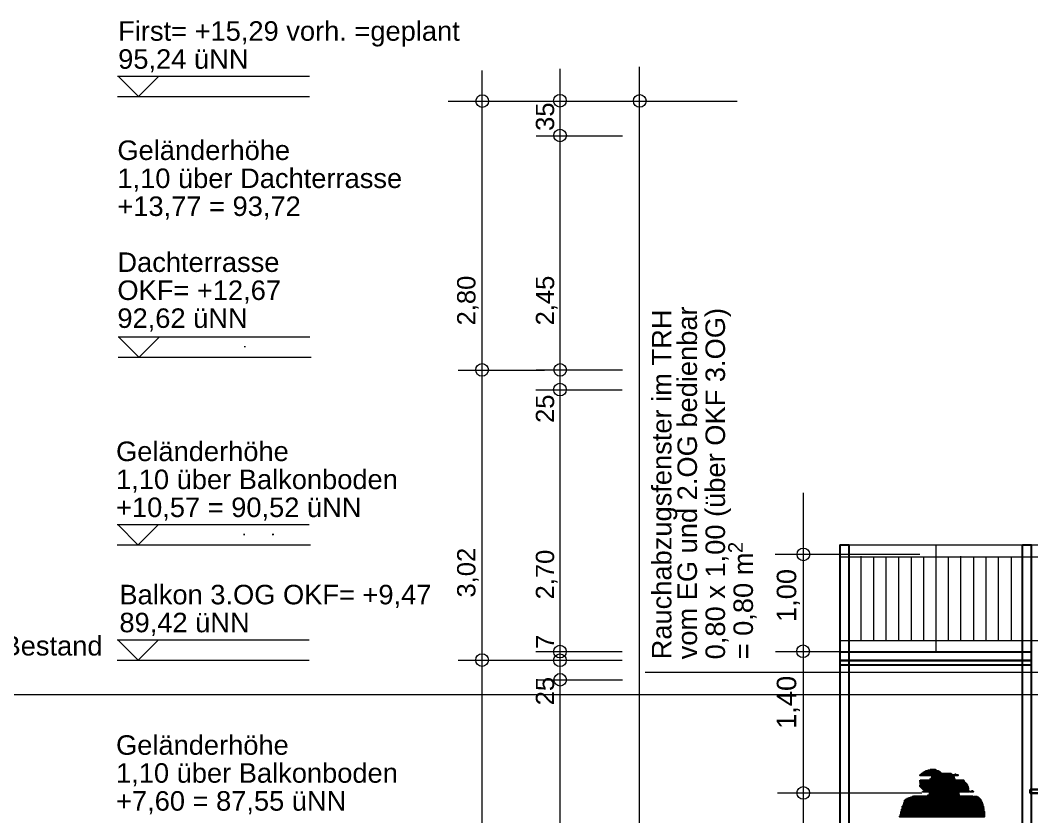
# Model space of a CAD drawing. Header units: millimetres. Extents: x 7 to 41668, y 3977 to 28530.
# Drawn here: x 8290 to 18826, y 16451 to 24748 of the extents above; entities that cross this region are included whole.
import ezdxf

# ---------------------------------------------------------------- set-up
doc = ezdxf.new("R2010")
doc.units = ezdxf.units.MM
doc.header["$LTSCALE"] = 50
for name, color, linetype in [('00_Wand_Bestand', 7, 'Continuous'), ('05_Linien_stark', 7, 'Continuous'), ('06_Linien_fein', 3, 'Continuous'), ('07_Bemassung', 6, 'Continuous'), ('10_Text', 7, 'Continuous')]:
    doc.layers.add(name, color=color, linetype=linetype)
doc.styles.add('PLAN', font='arial.ttf')

msp = doc.modelspace()

# ---------------------------------------------------------------- hatches: boundary and pattern name
at = {"layer": '00_Wand_Bestand'}
for points in [[(17678, 16900), (17883, 16900), (17883, 16894), (17678, 16894)], [(17684, 16906), (17876, 16906), (17876, 16900), (17684, 16900)], [(17691, 16913), (17876, 16913), (17876, 16906), (17691, 16906)], [(17703, 16919), (17870, 16919), (17870, 16913), (17703, 16913)], [(17716, 16925), (17857, 16925), (17857, 16919), (17716, 16919)], [(17723, 16931), (17851, 16931), (17851, 16925), (17723, 16925)], [(17742, 16937), (17832, 16937), (17832, 16931), (17742, 16931)], [(17665, 16833), (18114, 16833), (18114, 16827), (17665, 16827)], [(17665, 16827), (18120, 16827), (18120, 16820), (17665, 16820)], [(17665, 16808), (18133, 16808), (18133, 16802), (17665, 16802)], [(17665, 16783), (18152, 16783), (18152, 16777), (17665, 16777)], [(17665, 16777), (18152, 16777), (18152, 16771), (17665, 16771)], [(17665, 16771), (18152, 16771), (18152, 16765), (17665, 16765)], [(17671, 16802), (18139, 16802), (18139, 16796), (17671, 16796)], [(17671, 16790), (18146, 16790), (18146, 16783), (17671, 16783)], [(17671, 16765), (18159, 16765), (18159, 16759), (17671, 16759)], [(17678, 16796), (18146, 16796), (18146, 16790), (17678, 16790)], [(17678, 16759), (18159, 16759), (18159, 16753), (17678, 16753)], [(17684, 16753), (18165, 16753), (18165, 16747), (17684, 16747)], [(17543, 16648), (18274, 16648), (18274, 16642), (17543, 16642)], [(17562, 16654), (18268, 16654), (18268, 16648), (17562, 16648)], [(17594, 16667), (18210, 16667), (18210, 16661), (17594, 16661)], [(17691, 16747), (18165, 16747), (18165, 16740), (17691, 16740)], [(17691, 16716), (17876, 16716), (17876, 16710), (17691, 16710)], [(17697, 16740), (18165, 16740), (18165, 16734), (17697, 16734)], [(17697, 16722), (17876, 16722), (17876, 16716), (17697, 16716)], [(17889, 16722), (18171, 16722), (18171, 16716), (17889, 16716)], [(17896, 16716), (18171, 16716), (18171, 16710), (17896, 16710)], [(18184, 16716), (18216, 16716), (18216, 16710), (18184, 16710)], [(18197, 16722), (18210, 16722), (18210, 16716), (18197, 16716)], [(17479, 16562), (18319, 16562), (18319, 16556), (17479, 16556)], [(17479, 16556), (18319, 16556), (18319, 16550), (17479, 16550)], [(17479, 16544), (18325, 16544), (18325, 16538), (17479, 16538)], [(17485, 16568), (18313, 16568), (18313, 16562), (17485, 16562)], [(17485, 16550), (18319, 16550), (18319, 16544), (17485, 16544)], [(17492, 16581), (18312, 16581), (18312, 16574), (17492, 16574)], [(17492, 16574), (18312, 16574), (18312, 16568), (17492, 16568)], [(17498, 16599), (18306, 16599), (18306, 16593), (17498, 16593)], [(17498, 16593), (18306, 16593), (18306, 16587), (17498, 16587)], [(17498, 16587), (18312, 16587), (18312, 16581), (17498, 16581)], [(17505, 16624), (18293, 16624), (18293, 16617), (17505, 16617)], [(17505, 16617), (18300, 16617), (18300, 16611), (17505, 16611)], [(17505, 16611), (18300, 16611), (18300, 16605), (17505, 16605)], [(17505, 16605), (18306, 16605), (18306, 16599), (17505, 16599)], [(17511, 16630), (18293, 16630), (18293, 16624), (17511, 16624)], [(17517, 16636), (18287, 16636), (18287, 16630), (17517, 16630)], [(17524, 16642), (18280, 16642), (18280, 16636), (17524, 16636)], [(17453, 16458), (18332, 16458), (18332, 16451), (17453, 16451)], [(17460, 16476), (18332, 16476), (18332, 16470), (17460, 16470)], [(17460, 16470), (18332, 16470), (18332, 16464), (17460, 16464)], [(17460, 16464), (18332, 16464), (18332, 16458), (17460, 16458)], [(17466, 16507), (18332, 16507), (18332, 16501), (17466, 16501)], [(17466, 16501), (18332, 16501), (18332, 16495), (17466, 16495)], [(17466, 16495), (18332, 16495), (18332, 16488), (17466, 16488)], [(17466, 16488), (18332, 16488), (18332, 16482), (17466, 16482)], [(17466, 16482), (18332, 16482), (18332, 16476), (17466, 16476)], [(17472, 16531), (18325, 16531), (18325, 16525), (17472, 16525)], [(17472, 16525), (18325, 16525), (18325, 16519), (17472, 16519)], [(17472, 16519), (18325, 16519), (18325, 16513), (17472, 16513)], [(17472, 16513), (18325, 16513), (18325, 16507), (17472, 16507)], [(17479, 16538), (18319, 16538), (18319, 16531), (17479, 16531)]]:
    msp.add_hatch(color=7, dxfattribs=at).paths.add_polyline_path(points)
at = {"layer": '07_Bemassung'}
msp.add_hatch(color=7, dxfattribs=at).paths.add_polyline_path([(17767, 16943), (17819, 16943), (17819, 16937), (17767, 16937)])

# ---------------------------------------------------------------- linework, layer by layer
at = {"layer": '00_Wand_Bestand'}
for points in [[(17678, 16900), (17883, 16900), (17883, 16894), (17678, 16894)], [(17684, 16906), (17876, 16906), (17876, 16900), (17684, 16900)], [(17691, 16913), (17876, 16913), (17876, 16906), (17691, 16906)], [(17703, 16919), (17870, 16919), (17870, 16913), (17703, 16913)], [(17716, 16925), (17857, 16925), (17857, 16919), (17716, 16919)], [(17723, 16931), (17851, 16931), (17851, 16925), (17723, 16925)], [(17742, 16937), (17832, 16937), (17832, 16931), (17742, 16931)], [(17665, 16833), (18114, 16833), (18114, 16827), (17665, 16827)], [(17665, 16827), (18120, 16827), (18120, 16820), (17665, 16820)], [(17665, 16808), (18133, 16808), (18133, 16802), (17665, 16802)], [(17665, 16783), (18152, 16783), (18152, 16777), (17665, 16777)], [(17665, 16777), (18152, 16777), (18152, 16771), (17665, 16771)], [(17665, 16771), (18152, 16771), (18152, 16765), (17665, 16765)], [(17671, 16802), (18139, 16802), (18139, 16796), (17671, 16796)], [(17671, 16790), (18146, 16790), (18146, 16783), (17671, 16783)], [(17671, 16765), (18159, 16765), (18159, 16759), (17671, 16759)], [(17678, 16796), (18146, 16796), (18146, 16790), (17678, 16790)], [(17678, 16759), (18159, 16759), (18159, 16753), (17678, 16753)], [(17684, 16753), (18165, 16753), (18165, 16747), (17684, 16747)], [(17543, 16648), (18274, 16648), (18274, 16642), (17543, 16642)], [(17562, 16654), (18268, 16654), (18268, 16648), (17562, 16648)], [(17594, 16667), (18210, 16667), (18210, 16661), (17594, 16661)], [(17691, 16747), (18165, 16747), (18165, 16740), (17691, 16740)], [(17691, 16716), (17876, 16716), (17876, 16710), (17691, 16710)], [(17697, 16740), (18165, 16740), (18165, 16734), (17697, 16734)], [(17697, 16722), (17876, 16722), (17876, 16716), (17697, 16716)], [(17889, 16722), (18171, 16722), (18171, 16716), (17889, 16716)], [(17896, 16716), (18171, 16716), (18171, 16710), (17896, 16710)], [(18184, 16716), (18216, 16716), (18216, 16710), (18184, 16710)], [(18197, 16722), (18210, 16722), (18210, 16716), (18197, 16716)], [(17479, 16562), (18319, 16562), (18319, 16556), (17479, 16556)], [(17479, 16556), (18319, 16556), (18319, 16550), (17479, 16550)], [(17479, 16544), (18325, 16544), (18325, 16538), (17479, 16538)], [(17485, 16568), (18313, 16568), (18313, 16562), (17485, 16562)], [(17485, 16550), (18319, 16550), (18319, 16544), (17485, 16544)], [(17492, 16581), (18312, 16581), (18312, 16574), (17492, 16574)], [(17492, 16574), (18312, 16574), (18312, 16568), (17492, 16568)], [(17498, 16599), (18306, 16599), (18306, 16593), (17498, 16593)], [(17498, 16593), (18306, 16593), (18306, 16587), (17498, 16587)], [(17498, 16587), (18312, 16587), (18312, 16581), (17498, 16581)], [(17505, 16624), (18293, 16624), (18293, 16617), (17505, 16617)], [(17505, 16617), (18300, 16617), (18300, 16611), (17505, 16611)], [(17505, 16611), (18300, 16611), (18300, 16605), (17505, 16605)], [(17505, 16605), (18306, 16605), (18306, 16599), (17505, 16599)], [(17511, 16630), (18293, 16630), (18293, 16624), (17511, 16624)], [(17517, 16636), (18287, 16636), (18287, 16630), (17517, 16630)], [(17524, 16642), (18280, 16642), (18280, 16636), (17524, 16636)], [(17453, 16458), (18332, 16458), (18332, 16451), (17453, 16451)], [(17460, 16476), (18332, 16476), (18332, 16470), (17460, 16470)], [(17460, 16470), (18332, 16470), (18332, 16464), (17460, 16464)], [(17460, 16464), (18332, 16464), (18332, 16458), (17460, 16458)], [(17466, 16507), (18332, 16507), (18332, 16501), (17466, 16501)], [(17466, 16501), (18332, 16501), (18332, 16495), (17466, 16495)], [(17466, 16495), (18332, 16495), (18332, 16488), (17466, 16488)], [(17466, 16488), (18332, 16488), (18332, 16482), (17466, 16482)], [(17466, 16482), (18332, 16482), (18332, 16476), (17466, 16476)], [(17472, 16531), (18325, 16531), (18325, 16525), (17472, 16525)], [(17472, 16525), (18325, 16525), (18325, 16519), (17472, 16519)], [(17472, 16519), (18325, 16519), (18325, 16513), (17472, 16513)], [(17472, 16513), (18325, 16513), (18325, 16507), (17472, 16507)], [(17479, 16538), (18319, 16538), (18319, 16531), (17479, 16531)]]:
    msp.add_lwpolyline(points, close=True, dxfattribs=at)
at = {"layer": '05_Linien_stark', "lineweight": 15}
for p, q in [((9304, 24164), (11302, 24164)), ((9522, 23952), (9309, 24165)), ((9522, 23953), (9731, 24162)), ((9303, 23952), (11302, 23952)), ((13663, 23545), (14562, 23545)), ((9309, 21449), (11308, 21449)), ((9527, 21237), (9314, 21450)), ((9528, 21238), (9736, 21447)), ((10636, 21345), (10623, 21345)), ((10637, 21345), (10623, 21345)), ((10638, 21345), (10624, 21345)), ((9309, 21237), (11321, 21237)), ((12850, 21104), (13749, 21104)), ((13664, 21105), (14563, 21105)), ((13661, 20899), (14560, 20899)), ((9301, 19494), (11300, 19494)), ((9519, 19281), (9306, 19495)), ((9520, 19283), (9728, 19491)), ((10628, 19390), (10614, 19390)), ((10629, 19389), (10615, 19389)), ((10630, 19390), (10616, 19390)), ((10928, 19390), (10914, 19390)), ((10929, 19389), (10915, 19389)), ((10930, 19390), (10916, 19390)), ((9300, 19282), (11313, 19282)), ((16824, 19282), (19000, 19282)), ((17826, 19288), (17826, 18178)), ((17660, 19183), (16155, 19183)), ((16833, 19158), (18999, 19158)), ((17045, 19164), (17045, 18283)), ((17179, 19163), (17179, 18282)), ((17306, 19163), (17306, 18281)), ((17437, 19163), (17437, 18281)), ((17570, 19161), (17570, 18280)), ((17698, 19161), (17698, 18280)), ((17955, 19163), (17955, 18282)), ((18085, 19164), (18085, 18283)), ((18219, 19163), (18219, 18282)), ((18346, 19163), (18346, 18282)), ((18476, 19163), (18476, 18281)), ((18610, 19162), (18610, 18280)), ((18727, 19160), (18727, 18278)), ((9301, 18295), (11300, 18295)), ((9519, 18082), (9306, 18295)), ((9520, 18083), (9728, 18292)), ((16826, 18286), (18996, 18286)), ((13661, 18172), (14560, 18172)), ((17662, 18169), (16157, 18169)), ((9300, 18082), (11299, 18082)), ((12850, 18082), (13750, 18082)), ((13658, 18082), (14558, 18082)), ((13663, 17877), (14563, 17877)), ((5333, 17725), (19621, 17725)), ((17682, 16699), (16177, 16699))]:
    msp.add_line(p, q, dxfattribs=at)
at = {"layer": '05_Linien_stark', "lineweight": 25}
for points in [[(16832, 19283), (16919, 19283), (16919, 12190), (16832, 12190)], [(18729, 19282), (18820, 19282), (18820, 12196), (18729, 12196)], [(16832, 18171), (18819, 18171), (18819, 18080), (16832, 18080)], [(16831, 18080), (18819, 18080), (18819, 18032), (16831, 18032)]]:
    msp.add_lwpolyline(points, close=True, dxfattribs=at)
at = {"layer": '05_Linien_stark', "lineweight": 211}
for points in [[(17806, 16870), (17992, 16870), (17992, 16863), (17806, 16863)], [(17806, 16863), (17995, 16863), (17995, 16857), (17806, 16857)], [(17809, 16876), (17985, 16876), (17985, 16870), (17809, 16870)], [(17812, 16882), (17979, 16882), (17979, 16876), (17812, 16876)], [(17780, 16820), (18008, 16820), (18008, 16814), (17780, 16814)], [(17780, 16814), (18008, 16814), (18008, 16808), (17780, 16808)], [(17787, 16851), (17998, 16851), (17998, 16845), (17787, 16845)], [(17787, 16845), (18001, 16845), (18001, 16839), (17787, 16839)], [(17787, 16839), (18005, 16839), (18005, 16833), (17787, 16833)], [(17800, 16857), (17998, 16857), (17998, 16851), (17800, 16851)], [(17755, 16673), (18050, 16673), (18050, 16667), (17755, 16667)], [(17764, 16679), (18046, 16679), (18046, 16673), (17764, 16673)], [(17771, 16685), (18046, 16685), (18046, 16679), (17771, 16679)], [(17783, 16697), (18046, 16697), (18046, 16691), (17783, 16691)], [(17783, 16691), (18046, 16691), (18046, 16685), (17783, 16685)], [(17787, 16704), (18046, 16704), (18046, 16697), (17787, 16697)], [(17790, 16710), (18046, 16710), (18046, 16704), (17790, 16704)], [(17796, 16734), (18024, 16734), (18024, 16728), (17796, 16728)], [(17796, 16728), (18021, 16728), (18021, 16722), (17796, 16722)]]:
    msp.add_lwpolyline(points, close=True, dxfattribs=at)
at = {"layer": '05_Linien_stark', "lineweight": 30}
msp.add_lwpolyline([(18810, 16735), (19052, 16735), (19052, 16698), (18810, 16698)], close=True, dxfattribs=at)
at = {"layer": '06_Linien_fein'}
for points in [[(17665, 16888), (17896, 16888), (17896, 16882), (17665, 16882)], [(17671, 16894), (17889, 16894), (17889, 16888), (17671, 16888)], [(17979, 16888), (18056, 16888), (18056, 16882), (17979, 16882)], [(18024, 16894), (18030, 16894), (18030, 16888), (18024, 16888)], [(17581, 16661), (18210, 16661), (18210, 16654), (17581, 16654)], [(18223, 16661), (18255, 16661), (18255, 16654), (18223, 16654)]]:
    msp.add_lwpolyline(points, close=True, dxfattribs=at)
at = {"layer": '07_Bemassung', "lineweight": 15}
for p, q in [((13913, 6143), (13913, 24242)), ((14741, 6144), (14741, 24262)), ((13100, 6141), (13100, 24225)), ((12749, 23905), (15758, 23905)), ((16445, 19825), (16445, 16353))]:
    msp.add_line(p, q, dxfattribs=at)
at = {"layer": '07_Bemassung', "lineweight": 9}
msp.add_line((19090, 17953), (14800, 17953), dxfattribs=at)
at = {"layer": '07_Bemassung'}
msp.add_lwpolyline([(17767, 16943), (17819, 16943), (17819, 16937), (17767, 16937)], close=True, dxfattribs=at)
at = {"layer": '07_Bemassung', "lineweight": 18}
for centre in [(13102, 23905), (13912, 23909), (14743, 23907), (13913, 23547), (13100, 21106), (13914, 21106), (13911, 20901), (16447, 19184), (13912, 18172), (16444, 18175), (13101, 18084), (13912, 18082), (13914, 17878), (16446, 16700)]:
    msp.add_circle(centre, 65.8, dxfattribs=at)

# ---------------------------------------------------------------- texts
at = {"layer": '07_Bemassung', "style": 'PLAN'}
for s, height, p in [('35', 190.5, (13851, 23595)), ('2,80', 190.5, (13031, 21569)), ('2,45', 190.5, (13851, 21569)), ('25', 190.5, (13851, 20553)), ('3,02', 190.5, (13031, 18735)), ('2,70', 190.5, (13851, 18715)), ('1,00', 203.2, (16373, 18480)), ('7', 190, (13851, 18200)), ('25', 190.5, (13851, 17612)), ('1,40', 203.2, (16373, 17367))]:
    msp.add_text(s, height=height, rotation=90, dxfattribs=at).set_placement(p)
at = {"layer": '10_Text', "style": 'PLAN'}
for s, p in [('First= +15,29 vorh. =geplant', (9310, 24534)), ('95,24 üNN', (9310, 24242)), ('Geländerhöhe', (9302, 23292)), ('1,10 über Dachterrasse', (9302, 23000)), ('+13,77 = 93,72', (9302, 22709)), ('Dachterrasse', (9302, 22126)), ('OKF= +12,67', (9302, 21834)), ('92,62 üNN', (9302, 21543)), ('Geländerhöhe', (9288, 20156)), ('1,10 über Balkonboden', (9288, 19864)), ('+10,57 = 90,52 üNN', (9288, 19573)), ('Balkon 3.OG OKF= +9,47', (9323, 18664)), ('89,42 üNN', (9323, 18373)), ('Treppenhaus Wände Bestand', (5376, 18131)), ('Geländerhöhe', (9288, 17097)), ('1,10 über Balkonboden', (9288, 16806)), ('+7,60 = 87,55 üNN', (9288, 16515))]:
    msp.add_text(s, height=203.2, dxfattribs=at).set_placement(p)
for s, height, p in [('Rauchabzugsfenster im TRH', 203.2, (15073, 18091)), ('vom EG und 2.OG bedienbar', 203.2, (15339, 18091)), ('0,80 x 1,00 (über OKF 3.OG)', 203.2, (15631, 18091)), ('2', 152, (15816, 19197)), ('= 0,80 m', 203.2, (15922, 18091))]:
    msp.add_text(s, height=height, rotation=90, dxfattribs=at).set_placement(p)

doc.saveas('drawing.dxf')
